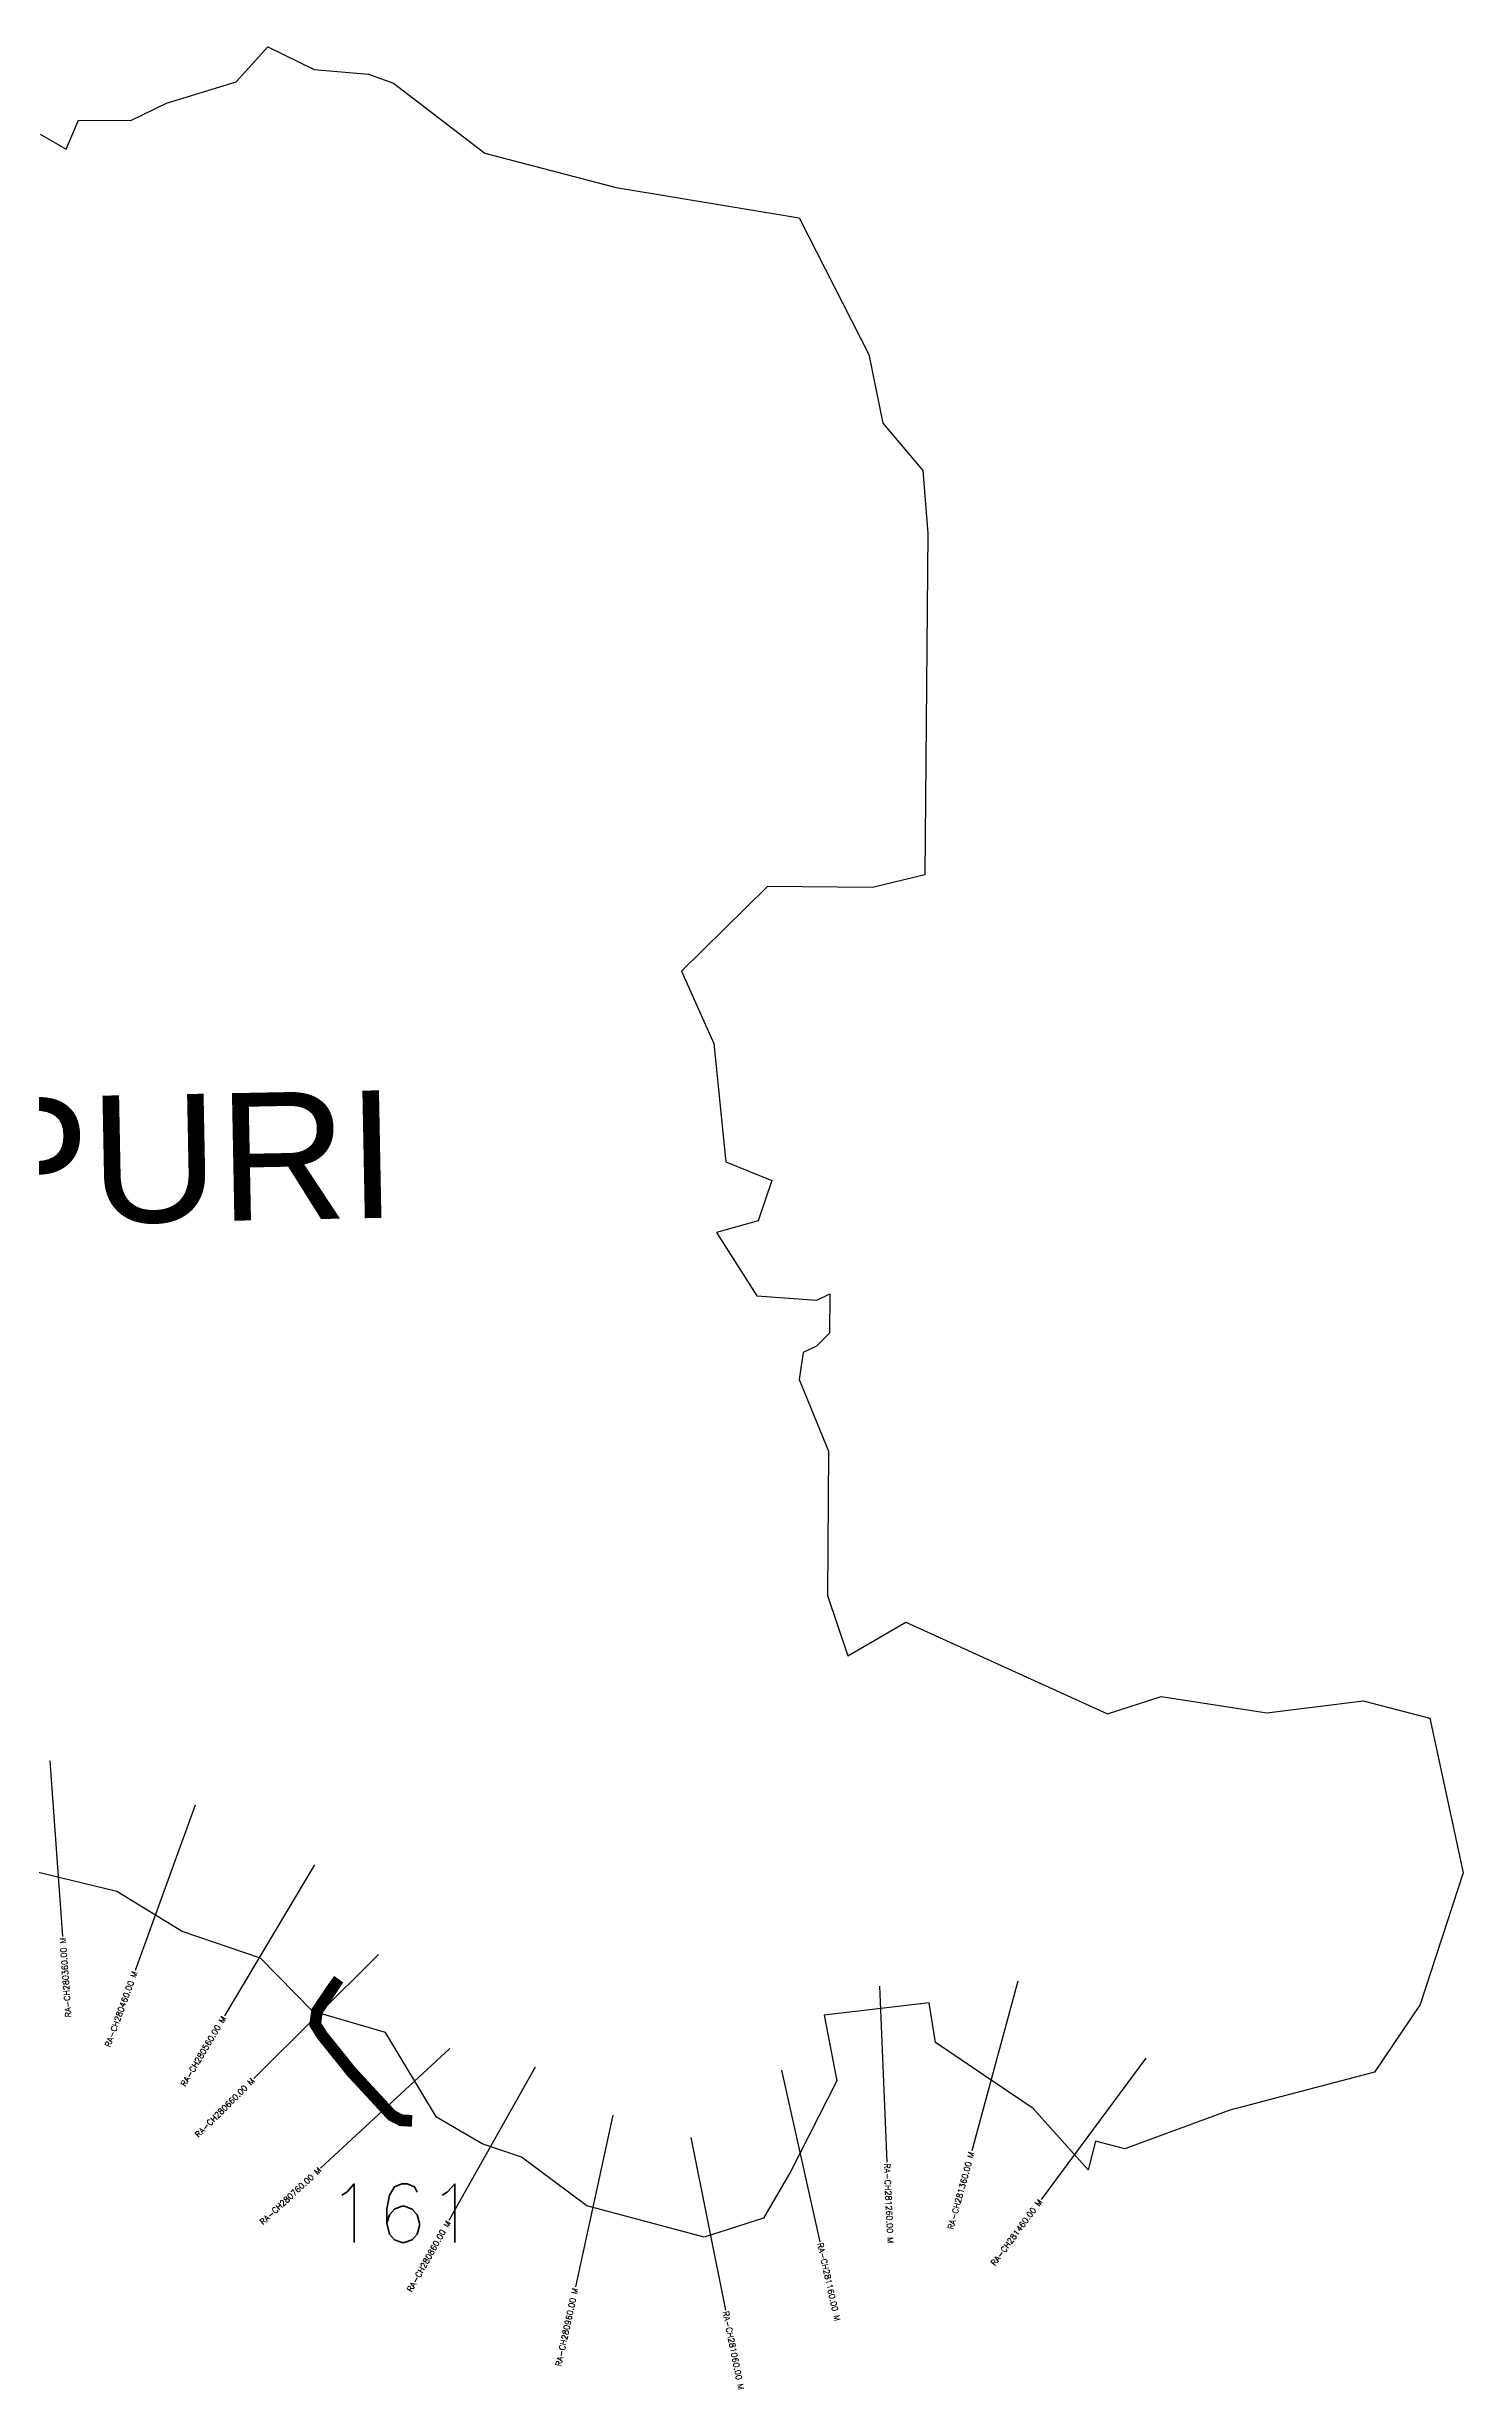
# Model space of a CAD drawing. Header units: metres. Extents: x 284411 to 286942, y 2024309 to 2026316.
# Drawn here: x 285734 to 286942, y 2024309 to 2026307 of the extents above; entities that cross this region are included whole.
import ezdxf
from ezdxf.enums import TextEntityAlignment as Align

# ---------------------------------------------------------------- set-up
doc = ezdxf.new("R2010")
doc.units = ezdxf.units.M
for name, color, linetype in [('ARTIFICIALLY PROTECTED', 4, 'Continuous'), ('CS', 134, 'Continuous'), ('CSMark', 6, 'Continuous'), ('VILLAGE NAME', 250, 'Continuous')]:
    doc.layers.add(name, color=color, linetype=linetype)
doc.styles.get("Standard").update_dxf_attribs({"font": 'simplex.shx'})

msp = doc.modelspace()

# ---------------------------------------------------------------- linework, layer by layer
at = {"color": 6, "flags": 128}
msp.add_lwpolyline([(285728.2, 2026232.2), (285750.5, 2026219.4), (285760.9, 2026244.1), (285805.6, 2026243.7), (285836, 2026258.5), (285895.4, 2026276.6), (285922.4, 2026306.6), (285962, 2026287.2), (286008.1, 2026283.3), (286029.6, 2026275.5), (286107.4, 2026215.9), (286219.4, 2026186.7), (286375.4, 2026160.9), (286434.9, 2026044.1), (286447, 2025985.8), (286480.9, 2025945.4), (286485.2, 2025891.6), (286482.8, 2025600.7), (286438, 2025589.9), (286348.5, 2025590.6), (286275.3, 2025518.5), (286302.7, 2025456.8), (286313.1, 2025356), (286352.2, 2025340), (286340.7, 2025305.5), (286305, 2025295.6), (286339.5, 2025241.5), (286390.5, 2025237.9), (286401.7, 2025243.4), (286401.5, 2025209.9), (286390.2, 2025198.8), (286378.9, 2025193.3), (286375.6, 2025170.3), (286400.6, 2025109.2), (286399.7, 2024986.2), (286417.1, 2024934.6), (286466.6, 2024963.3), (286638.5, 2024885.2), (286684.2, 2024900), (286774.3, 2024886.1), (286856.5, 2024896.2), (286913.4, 2024881.5), (286941.9, 2024749.8), (286905.3, 2024637.4), (286866.2, 2024579.8), (286742.9, 2024547.2), (286653.2, 2024514.4), (286628.4, 2024520.9), (286621.9, 2024496.3), (286575.1, 2024548.6), (286491.7, 2024605.1), (286486.4, 2024638.7), (286396.8, 2024628.3), (286407.6, 2024572.2), (286368.3, 2024495.4), (286345.1, 2024455.3), (286294.6, 2024438.9), (286194.4, 2024465.7), (286138.6, 2024507.3), (286105.1, 2024518.7), (286066.1, 2024541.4), (286022.8, 2024613.6), (285960.6, 2024631.7), (285916.2, 2024676.9), (285849.3, 2024699.7), (285793.6, 2024733.7), (285698.7, 2024756.9)], dxfattribs=at)
at = {"layer": 'ARTIFICIALLY PROTECTED', "const_width": 10, "flags": 128}
msp.add_lwpolyline([(285976, 2024657.7), (285979.9, 2024654.9), (285964.2, 2024631.5), (285962.8, 2024620.5), (285968.7, 2024611.1), (285993.6, 2024580.1), (286028, 2024542.9), (286036, 2024538.7), (286045.4, 2024538.2)], dxfattribs=at)
at = {"layer": 'CS'}
for p, q in [((285736.3, 2024845.1), (285747.2, 2024695.5)), ((285860.5, 2024807.4), (285809.3, 2024666.4)), ((285962.3, 2024756.4), (285885.3, 2024627.7)), ((286016.8, 2024680), (285910.5, 2024574.2)), ((286444, 2024652.9), (286450.4, 2024503)), ((286562.1, 2024657.3), (286522.7, 2024512.6)), ((286077.5, 2024599.8), (285967.4, 2024497.9)), ((286671.2, 2024591.6), (286581.8, 2024471.2)), ((286150.4, 2024584), (286076.8, 2024453.3)), ((286360.4, 2024581.5), (286393.2, 2024435.1)), ((286216.7, 2024543.1), (286184.8, 2024396.6)), ((286283.2, 2024524), (286312.6, 2024376.9))]:
    msp.add_line(p, q, dxfattribs=at)

# ---------------------------------------------------------------- texts
at = {"insert": (285972.5, 2024484.4), "char_height": 50, "attachment_point": 1}
msp.add_mtext_dynamic_manual_height_columns('161', width=84.374, gutter_width=1, heights=[74.2], dxfattribs=at)
at = {"layer": 'CSMark'}
for s, rotation, p in [('RA-CH280360.00 M', 94.2038, (285747.3, 2024694.5)), ('RA-CH280460.00 M', 70.0369, (285808.9, 2024665.5)), ('RA-CH280560.00 M', 59.1161, (285884.8, 2024626.8)), ('RA-CH280660.00 M', 44.8342, (285909.8, 2024573.5)), ('RA-CH281360.00 M', 74.7661, (286522.5, 2024511.6)), ('RA-CH280760.00 M', 42.7826, (285966.7, 2024497.3)), ('RA-CH281460.00 M', 53.4165, (286581.2, 2024470.4)), ('RA-CH280860.00 M', 60.6293, (286076.4, 2024452.4)), ('RA-CH280960.00 M', 77.7172, (286184.6, 2024395.6))]:
    msp.add_text(s, height=5, rotation=rotation, dxfattribs=at).set_placement(p, align=Align.MIDDLE_RIGHT)
for s, rotation, p in [('RA-CH281260.00 M', 272.4606, (286450.5, 2024502)), ('RA-CH281160.00 M', 282.6202, (286393.4, 2024434.1)), ('RA-CH281060.00 M', 281.3036, (286312.8, 2024375.9))]:
    msp.add_text(s, height=5, rotation=rotation, dxfattribs=at).set_placement(p, align=Align.MIDDLE_LEFT)
at = {"layer": 'VILLAGE NAME', "insert": (285381.4, 2025404.6), "char_height": 108.748, "attachment_point": 1, "rotation": 1.1028}
msp.add_mtext_dynamic_manual_height_columns('{\\fArial|b0|i0|c0|p34;RAJPURI}', width=726.929, gutter_width=543.7, heights=[0], dxfattribs=at)

doc.saveas('drawing.dxf')
